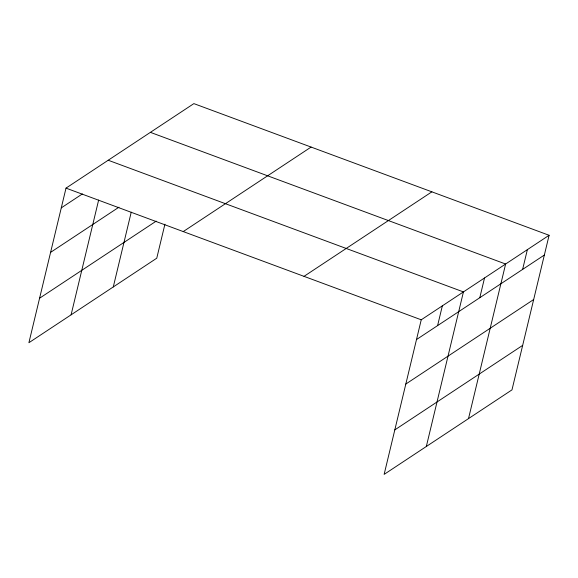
<?xml version="1.0" encoding="UTF-8"?>
<svg xmlns="http://www.w3.org/2000/svg" width="578" height="578" viewBox="0 0 578 578"><rect width="100%" height="100%" fill="white"/><g stroke="black" fill="none" stroke-linecap="round" stroke-linejoin="round"><path stroke-width="0.87" d="M549.1 235.282L421.239 319.8L384.132 474.386L511.985 389.868L549.1 235.282L193.868 103.614L66.015 188.132L28.9 342.718L156.761 258.2L164.925 224.177M71.094 314.822L98.643 200.06M113.288 286.934L131.235 212.169M437.597 325.602L442.336 305.856M426.326 446.491L463.433 291.912L108.209 160.243M479.791 297.713L484.53 277.967M468.512 418.602L505.627 264.023L150.396 132.355M522.62 269.406L527.367 249.653M61.268 207.885L82.365 193.933M50.589 252.376L118.974 207.177M39.586 298.219L156.197 221.136M183.24 231.583L311.094 147.065M304.014 276.349L431.874 191.838M416.5 339.553L544.36 255.035M405.814 384.045L533.675 299.527M394.81 429.888L522.671 345.369M66.015 188.132L421.239 319.8"/></g></svg>
